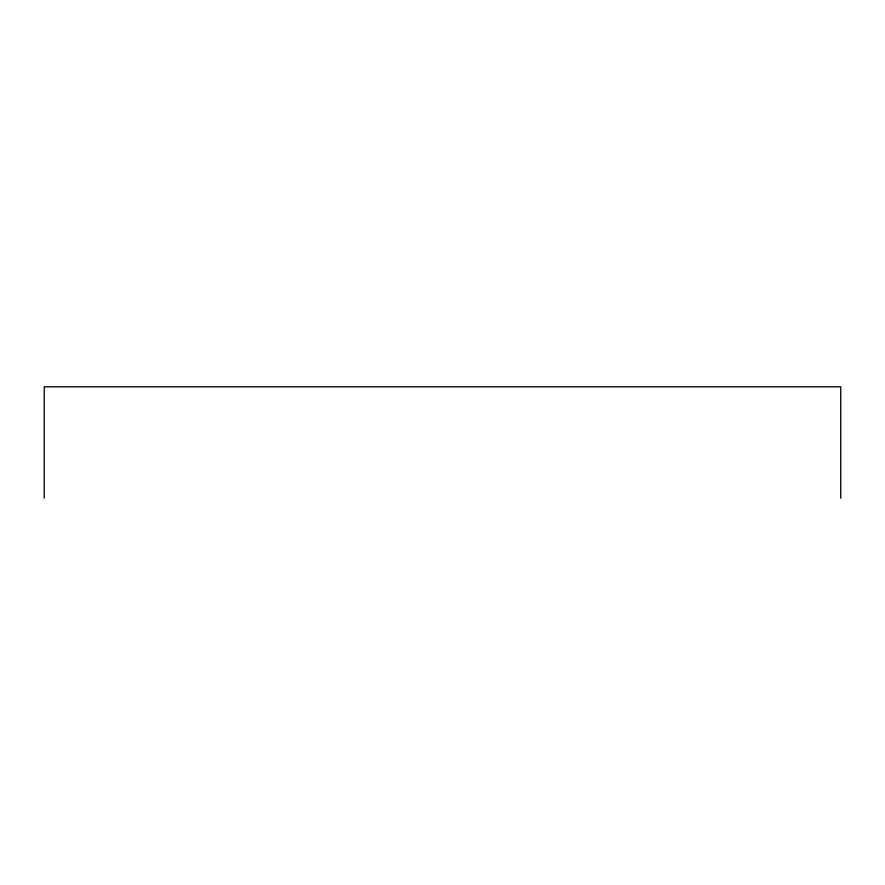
<?xml version="1.0" encoding="UTF-8"?>
<svg xmlns="http://www.w3.org/2000/svg" width="885" height="885" viewBox="0 0 885 885"><rect width="100%" height="100%" fill="white"/><g stroke="black" fill="none" stroke-linecap="round" stroke-linejoin="round"><path stroke-width="1.33" d="M840.75 498.2L840.75 386.8L44.25 386.8L44.25 498.2"/></g></svg>
